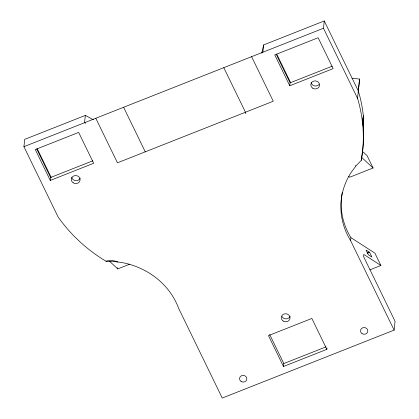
<?xml version="1.0" encoding="UTF-8"?>
<svg xmlns="http://www.w3.org/2000/svg" width="419" height="419" viewBox="0 0 419 419"><rect width="100%" height="100%" fill="white"/><g stroke="black" fill="none" stroke-linecap="round" stroke-linejoin="round"><path stroke-width="0.63" d="M117.812 262.001L116.969 261.639A16.482 15.094 6.2 0 0 105.997 261.22A157.973 144.649 6.2 0 1 79.421 241.323L75.462 237.526A157.973 144.649 6.2 0 1 57.995 216.749L23.93 146.676L24.721 139.354L85.335 115.398L93.348 119.745M50.285 180.427L35.275 149.552L78.657 132.404L93.667 163.279L50.285 180.427L50.605 177.499L36.725 148.954M85.335 115.398L84.544 122.715L85.733 123.233M245.293 113.69L245.455 112.229L223.793 67.674M262.86 52.228L263.656 44.912L324.269 20.95L358.339 91.023L359.753 96.071A158.068 144.738 6.2 0 1 362.823 111.485L363.325 115.686L363.425 127.214L363.126 125.972M289.759 85.769L274.749 54.889L318.136 37.741L333.147 68.616L289.759 85.769L290.079 82.842L276.2 54.292M327.003 348.163L326.872 349.331L283.49 366.484L283.81 363.556L269.647 334.425M105.997 261.22L113.879 261.482L121.704 262.514A74.048 67.799 6.2 0 1 178.719 308.51L222.253 398.05L394.117 330.114L350.583 240.574A74.048 67.799 6.2 0 1 351.698 171.601L356.16 165.715L361.293 160.304A158.068 144.738 6.2 0 0 362.65 123.993L362.026 118.802A158.068 144.738 6.2 0 0 357.533 98.324L323.473 28.267L324.269 20.95M357.533 98.324L358.339 91.023M358.271 91.431L359.617 79.071L351.97 78.227M362.529 123.008L363.325 115.686M350.583 240.574L350.902 237.646A74.048 67.799 6.2 0 1 342.197 192.656M361.293 160.304L361.607 157.376A158.068 144.738 6.2 0 0 363.598 131.472L362.849 120.08M394.117 330.114L395.07 321.331L363.545 256.491L363.771 254.427L380.897 265.489L369.967 269.81M358.208 91.813L359.617 79.071M261.781 53.134L263.656 44.912M23.93 146.676L323.473 28.267M50.605 177.499L92.782 160.828M290.079 82.842L332.257 66.165M109.663 261.388L117.791 268.904L129.77 264.169M362.299 151.217L367.086 155.638L373.088 167.988L349.729 177.221L348.77 176.336M367.285 252.757L369.108 252.039M367.191 253.327L369.616 252.369L371.889 257.036L368.317 254.731L366.044 250.059L369.616 252.369M283.81 363.556L325.987 346.88M350.902 237.646L374.895 253.139L380.897 265.489M361.607 157.376L373.088 167.988M276.729 54.093L290.692 82.821M251.594 56.68L273.261 101.236L117.467 162.818L95.804 118.263M326.872 349.331L311.862 318.456L268.479 335.603L283.49 366.484M123.61 107.269L145.273 151.83M117.22 267.725L117.791 268.904M37.249 148.755L51.218 177.483M362.864 119.939L363.383 126.266M362.88 119.803L363.425 127.214L363.09 117.88M362.912 119.53L363.425 127.214L362.969 118.98M290.089 316.34A4.394 4.022 6.2 0 1 286.119 318.869A4.394 4.022 6.2 0 1 281.982 316.424M355.668 165.495A4.394 1.655 -16.8 0 1 355.605 165.955M319.084 84.402A4.394 4.022 6.2 0 1 314.517 85.89A4.394 4.022 6.2 0 1 311.191 82.553M80.155 178.148A4.394 4.022 6.2 0 1 75.603 180.647A4.394 4.022 6.2 0 1 71.712 177.216M283.097 320.991A4.394 4.022 6.2 0 0 290.037 318.251A4.394 4.022 6.2 0 0 283.867 314.061A4.394 4.022 6.2 0 0 283.097 320.991M312.637 88.137A4.394 4.022 6.2 0 0 319.577 85.392A4.394 4.022 6.2 0 0 313.407 81.207A4.394 4.022 6.2 0 0 312.637 88.137M73.163 182.794A4.394 4.022 6.2 0 0 80.097 180.055A4.394 4.022 6.2 0 0 73.927 175.87A4.394 4.022 6.2 0 0 73.163 182.794M241.056 381.416A3.661 3.352 6.2 0 0 246.833 379.132A3.661 3.352 6.2 0 0 241.695 375.639A3.661 3.352 6.2 0 0 241.056 381.416M362.026 333.597A3.661 3.352 6.2 0 0 367.809 331.309A3.661 3.352 6.2 0 0 362.665 327.82A3.661 3.352 6.2 0 0 362.026 333.597"/></g></svg>
